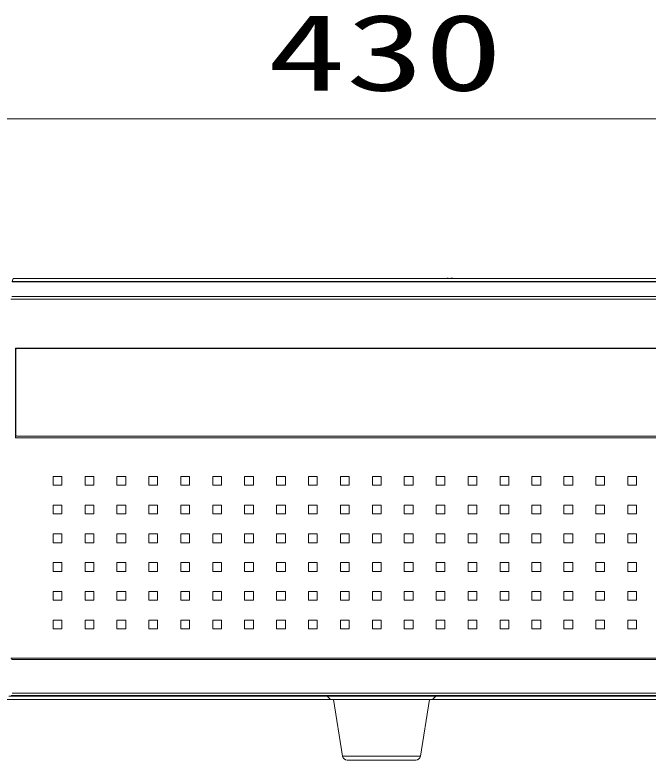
# Model space of a CAD drawing. Units: millimetres on the paper. Extents: x -63 to 64, y -58 to 59.
# Drawn here: x -39.61 to -19.77, y 17.65 to 41 of the extents above; entities that cross this region are included whole.
import ezdxf
from ezdxf.enums import TextEntityAlignment as Align

# ---------------------------------------------------------------- set-up
doc = ezdxf.new("R2010")
doc.units = ezdxf.units.MM
doc.layers.add('0-3_GAIKEI', color=4, linetype='Continuous', lineweight=9)
doc.layers.add('0-4_SUNPO', color=7, linetype='Continuous', lineweight=9)
doc.styles.add('ＭＳ ゴシック', font='')
doc.styles.get('ＭＳ ゴシック').set_extended_font_data('MS Gothic')

msp = doc.modelspace()

# ---------------------------------------------------------------- linework, layer by layer
at = {"layer": '0-3_GAIKEI', "color": 7}
for p, q in [((-9.88, 32.74), (-39.666, 32.74)), ((-48.323, 19.551), (-29.723, 19.551)), ((-29.723, 19.551), (-11.123, 19.551)), ((-29.343, 17.777), (-29.623, 19.551)), ((-26.903, 17.777), (-26.623, 19.551)), ((-29.195, 17.651), (-27.051, 17.651))]:
    msp.add_line(p, q, dxfattribs=at)
at = {"layer": '0-3_GAIKEI'}
for p, q in [((-26.033, 32.745), (-26.033, 32.74)), ((-25.953, 32.74), (-25.953, 32.745)), ((-39.69, 32.644), (-9.856, 32.644)), ((-39.735, 32.092), (-9.811, 32.092)), ((-39.705, 32.179), (-9.841, 32.179)), ((-39.591, 27.743), (-39.591, 30.559)), ((-9.955, 30.559), (-39.591, 30.559)), ((-39.591, 30.559), (-39.583, 30.551)), ((-39.583, 30.551), (-39.583, 30.501)), ((-39.583, 30.551), (-9.963, 30.551)), ((-39.583, 30.501), (-39.583, 27.851)), ((-39.583, 27.851), (-39.583, 27.751)), ((-10.073, 27.801), (-39.533, 27.801)), ((-39.591, 27.743), (-39.583, 27.751)), ((-39.591, 27.743), (-9.955, 27.743)), ((-9.963, 27.751), (-39.583, 27.751)), ((-38.411, 26.538), (-38.411, 26.263)), ((-38.411, 26.538), (-38.136, 26.538)), ((-38.136, 26.263), (-38.136, 26.538)), ((-37.411, 26.538), (-37.411, 26.263)), ((-37.411, 26.538), (-37.136, 26.538)), ((-37.136, 26.263), (-37.136, 26.538)), ((-36.411, 26.538), (-36.411, 26.263)), ((-36.411, 26.538), (-36.136, 26.538)), ((-36.136, 26.263), (-36.136, 26.538)), ((-35.411, 26.538), (-35.411, 26.263)), ((-35.411, 26.538), (-35.136, 26.538)), ((-35.136, 26.263), (-35.136, 26.538)), ((-34.411, 26.538), (-34.411, 26.263)), ((-34.411, 26.538), (-34.136, 26.538)), ((-34.136, 26.263), (-34.136, 26.538)), ((-33.411, 26.538), (-33.411, 26.263)), ((-33.411, 26.538), (-33.136, 26.538)), ((-33.136, 26.263), (-33.136, 26.538)), ((-32.411, 26.538), (-32.411, 26.263)), ((-32.411, 26.538), (-32.136, 26.538)), ((-32.136, 26.263), (-32.136, 26.538)), ((-31.411, 26.538), (-31.411, 26.263)), ((-31.411, 26.538), (-31.136, 26.538)), ((-31.136, 26.263), (-31.136, 26.538)), ((-30.411, 26.538), (-30.411, 26.263)), ((-30.411, 26.538), (-30.136, 26.538)), ((-30.136, 26.263), (-30.136, 26.538)), ((-29.411, 26.538), (-29.411, 26.263)), ((-29.411, 26.538), (-29.136, 26.538)), ((-29.136, 26.263), (-29.136, 26.538)), ((-28.411, 26.538), (-28.411, 26.263)), ((-28.411, 26.538), (-28.136, 26.538)), ((-28.136, 26.263), (-28.136, 26.538)), ((-27.411, 26.538), (-27.411, 26.263)), ((-27.411, 26.538), (-27.136, 26.538)), ((-27.136, 26.263), (-27.136, 26.538)), ((-26.411, 26.538), (-26.411, 26.263)), ((-26.411, 26.538), (-26.136, 26.538)), ((-26.136, 26.263), (-26.136, 26.538)), ((-25.411, 26.538), (-25.411, 26.263)), ((-25.411, 26.538), (-25.136, 26.538)), ((-25.136, 26.263), (-25.136, 26.538)), ((-24.411, 26.538), (-24.411, 26.263)), ((-24.411, 26.538), (-24.136, 26.538)), ((-24.136, 26.263), (-24.136, 26.538)), ((-23.411, 26.538), (-23.411, 26.263)), ((-23.411, 26.538), (-23.136, 26.538)), ((-23.136, 26.263), (-23.136, 26.538)), ((-22.411, 26.538), (-22.411, 26.263)), ((-22.411, 26.538), (-22.136, 26.538)), ((-22.136, 26.263), (-22.136, 26.538)), ((-21.411, 26.538), (-21.411, 26.263)), ((-21.411, 26.538), (-21.136, 26.538)), ((-21.136, 26.263), (-21.136, 26.538)), ((-20.411, 26.538), (-20.411, 26.263)), ((-20.411, 26.538), (-20.136, 26.538)), ((-20.136, 26.263), (-20.136, 26.538)), ((-38.136, 26.263), (-38.411, 26.263)), ((-37.136, 26.263), (-37.411, 26.263)), ((-36.136, 26.263), (-36.411, 26.263)), ((-35.136, 26.263), (-35.411, 26.263)), ((-34.136, 26.263), (-34.411, 26.263)), ((-33.136, 26.263), (-33.411, 26.263)), ((-32.136, 26.263), (-32.411, 26.263)), ((-31.136, 26.263), (-31.411, 26.263)), ((-30.136, 26.263), (-30.411, 26.263)), ((-29.136, 26.263), (-29.411, 26.263)), ((-28.136, 26.263), (-28.411, 26.263)), ((-27.136, 26.263), (-27.411, 26.263)), ((-26.136, 26.263), (-26.411, 26.263)), ((-25.136, 26.263), (-25.411, 26.263)), ((-24.136, 26.263), (-24.411, 26.263)), ((-23.136, 26.263), (-23.411, 26.263)), ((-22.136, 26.263), (-22.411, 26.263)), ((-21.136, 26.263), (-21.411, 26.263)), ((-20.136, 26.263), (-20.411, 26.263)), ((-38.411, 25.638), (-38.411, 25.363)), ((-38.411, 25.638), (-38.136, 25.638)), ((-38.136, 25.363), (-38.136, 25.638)), ((-37.411, 25.638), (-37.411, 25.363)), ((-37.411, 25.638), (-37.136, 25.638)), ((-37.136, 25.363), (-37.136, 25.638)), ((-36.411, 25.638), (-36.411, 25.363)), ((-36.411, 25.638), (-36.136, 25.638)), ((-36.136, 25.363), (-36.136, 25.638)), ((-35.411, 25.638), (-35.411, 25.363)), ((-35.411, 25.638), (-35.136, 25.638)), ((-35.136, 25.363), (-35.136, 25.638)), ((-34.411, 25.638), (-34.411, 25.363)), ((-34.411, 25.638), (-34.136, 25.638)), ((-34.136, 25.363), (-34.136, 25.638)), ((-33.411, 25.638), (-33.411, 25.363)), ((-33.411, 25.638), (-33.136, 25.638)), ((-33.136, 25.363), (-33.136, 25.638)), ((-32.411, 25.638), (-32.411, 25.363)), ((-32.411, 25.638), (-32.136, 25.638)), ((-32.136, 25.363), (-32.136, 25.638)), ((-31.411, 25.638), (-31.411, 25.363)), ((-31.411, 25.638), (-31.136, 25.638)), ((-31.136, 25.363), (-31.136, 25.638)), ((-30.411, 25.638), (-30.411, 25.363)), ((-30.411, 25.638), (-30.136, 25.638)), ((-30.136, 25.363), (-30.136, 25.638)), ((-29.411, 25.638), (-29.411, 25.363)), ((-29.411, 25.638), (-29.136, 25.638)), ((-29.136, 25.363), (-29.136, 25.638)), ((-28.411, 25.638), (-28.411, 25.363)), ((-28.411, 25.638), (-28.136, 25.638)), ((-28.136, 25.363), (-28.136, 25.638)), ((-27.411, 25.638), (-27.411, 25.363)), ((-27.411, 25.638), (-27.136, 25.638)), ((-27.136, 25.363), (-27.136, 25.638)), ((-26.411, 25.638), (-26.411, 25.363)), ((-26.411, 25.638), (-26.136, 25.638)), ((-26.136, 25.363), (-26.136, 25.638)), ((-25.411, 25.638), (-25.411, 25.363)), ((-25.411, 25.638), (-25.136, 25.638)), ((-25.136, 25.363), (-25.136, 25.638)), ((-24.411, 25.638), (-24.411, 25.363)), ((-24.411, 25.638), (-24.136, 25.638)), ((-24.136, 25.363), (-24.136, 25.638)), ((-23.411, 25.638), (-23.411, 25.363)), ((-23.411, 25.638), (-23.136, 25.638)), ((-23.136, 25.363), (-23.136, 25.638)), ((-22.411, 25.638), (-22.411, 25.363)), ((-22.411, 25.638), (-22.136, 25.638)), ((-22.136, 25.363), (-22.136, 25.638)), ((-21.411, 25.638), (-21.411, 25.363)), ((-21.411, 25.638), (-21.136, 25.638)), ((-21.136, 25.363), (-21.136, 25.638)), ((-20.411, 25.638), (-20.411, 25.363)), ((-20.411, 25.638), (-20.136, 25.638)), ((-20.136, 25.363), (-20.136, 25.638)), ((-38.136, 25.363), (-38.411, 25.363)), ((-37.136, 25.363), (-37.411, 25.363)), ((-36.136, 25.363), (-36.411, 25.363)), ((-35.136, 25.363), (-35.411, 25.363)), ((-34.136, 25.363), (-34.411, 25.363)), ((-33.136, 25.363), (-33.411, 25.363)), ((-32.136, 25.363), (-32.411, 25.363)), ((-31.136, 25.363), (-31.411, 25.363)), ((-30.136, 25.363), (-30.411, 25.363)), ((-29.136, 25.363), (-29.411, 25.363)), ((-28.136, 25.363), (-28.411, 25.363)), ((-27.136, 25.363), (-27.411, 25.363)), ((-26.136, 25.363), (-26.411, 25.363)), ((-25.136, 25.363), (-25.411, 25.363)), ((-24.136, 25.363), (-24.411, 25.363)), ((-23.136, 25.363), (-23.411, 25.363)), ((-22.136, 25.363), (-22.411, 25.363)), ((-21.136, 25.363), (-21.411, 25.363)), ((-20.136, 25.363), (-20.411, 25.363)), ((-38.411, 24.738), (-38.411, 24.463)), ((-38.411, 24.738), (-38.136, 24.738)), ((-38.136, 24.463), (-38.136, 24.738)), ((-37.411, 24.738), (-37.411, 24.463)), ((-37.411, 24.738), (-37.136, 24.738)), ((-37.136, 24.463), (-37.136, 24.738)), ((-36.411, 24.738), (-36.411, 24.463)), ((-36.411, 24.738), (-36.136, 24.738)), ((-36.136, 24.463), (-36.136, 24.738)), ((-35.411, 24.738), (-35.411, 24.463)), ((-35.411, 24.738), (-35.136, 24.738)), ((-35.136, 24.463), (-35.136, 24.738)), ((-34.411, 24.738), (-34.411, 24.463)), ((-34.411, 24.738), (-34.136, 24.738)), ((-34.136, 24.463), (-34.136, 24.738)), ((-33.411, 24.738), (-33.411, 24.463)), ((-33.411, 24.738), (-33.136, 24.738)), ((-33.136, 24.463), (-33.136, 24.738)), ((-32.411, 24.738), (-32.411, 24.463)), ((-32.411, 24.738), (-32.136, 24.738)), ((-32.136, 24.463), (-32.136, 24.738)), ((-31.411, 24.738), (-31.411, 24.463)), ((-31.411, 24.738), (-31.136, 24.738)), ((-31.136, 24.463), (-31.136, 24.738)), ((-30.411, 24.738), (-30.411, 24.463)), ((-30.411, 24.738), (-30.136, 24.738)), ((-30.136, 24.463), (-30.136, 24.738)), ((-29.411, 24.738), (-29.411, 24.463)), ((-29.411, 24.738), (-29.136, 24.738)), ((-29.136, 24.463), (-29.136, 24.738)), ((-28.411, 24.738), (-28.411, 24.463)), ((-28.411, 24.738), (-28.136, 24.738)), ((-28.136, 24.463), (-28.136, 24.738)), ((-27.411, 24.738), (-27.411, 24.463)), ((-27.411, 24.738), (-27.136, 24.738)), ((-27.136, 24.463), (-27.136, 24.738)), ((-26.411, 24.738), (-26.411, 24.463)), ((-26.411, 24.738), (-26.136, 24.738)), ((-26.136, 24.463), (-26.136, 24.738)), ((-25.411, 24.738), (-25.411, 24.463)), ((-25.411, 24.738), (-25.136, 24.738)), ((-25.136, 24.463), (-25.136, 24.738)), ((-24.411, 24.738), (-24.411, 24.463)), ((-24.411, 24.738), (-24.136, 24.738)), ((-24.136, 24.463), (-24.136, 24.738)), ((-23.411, 24.738), (-23.411, 24.463)), ((-23.411, 24.738), (-23.136, 24.738)), ((-23.136, 24.463), (-23.136, 24.738)), ((-22.411, 24.738), (-22.411, 24.463)), ((-22.411, 24.738), (-22.136, 24.738)), ((-22.136, 24.463), (-22.136, 24.738)), ((-21.411, 24.738), (-21.411, 24.463)), ((-21.411, 24.738), (-21.136, 24.738)), ((-21.136, 24.463), (-21.136, 24.738)), ((-20.411, 24.738), (-20.411, 24.463)), ((-20.411, 24.738), (-20.136, 24.738)), ((-20.136, 24.463), (-20.136, 24.738)), ((-38.136, 24.463), (-38.411, 24.463)), ((-37.136, 24.463), (-37.411, 24.463)), ((-36.136, 24.463), (-36.411, 24.463)), ((-35.136, 24.463), (-35.411, 24.463)), ((-34.136, 24.463), (-34.411, 24.463)), ((-33.136, 24.463), (-33.411, 24.463)), ((-32.136, 24.463), (-32.411, 24.463)), ((-31.136, 24.463), (-31.411, 24.463)), ((-30.136, 24.463), (-30.411, 24.463)), ((-29.136, 24.463), (-29.411, 24.463)), ((-28.136, 24.463), (-28.411, 24.463)), ((-27.136, 24.463), (-27.411, 24.463)), ((-26.136, 24.463), (-26.411, 24.463)), ((-25.136, 24.463), (-25.411, 24.463)), ((-24.136, 24.463), (-24.411, 24.463)), ((-23.136, 24.463), (-23.411, 24.463)), ((-22.136, 24.463), (-22.411, 24.463)), ((-21.136, 24.463), (-21.411, 24.463)), ((-20.136, 24.463), (-20.411, 24.463)), ((-38.411, 23.838), (-38.411, 23.563)), ((-38.411, 23.838), (-38.136, 23.838)), ((-38.136, 23.563), (-38.136, 23.838)), ((-37.411, 23.838), (-37.411, 23.563)), ((-37.411, 23.838), (-37.136, 23.838)), ((-37.136, 23.563), (-37.136, 23.838)), ((-36.411, 23.838), (-36.411, 23.563)), ((-36.411, 23.838), (-36.136, 23.838)), ((-36.136, 23.563), (-36.136, 23.838)), ((-35.411, 23.838), (-35.411, 23.563)), ((-35.411, 23.838), (-35.136, 23.838)), ((-35.136, 23.563), (-35.136, 23.838)), ((-34.411, 23.838), (-34.411, 23.563)), ((-34.411, 23.838), (-34.136, 23.838)), ((-34.136, 23.563), (-34.136, 23.838)), ((-33.411, 23.838), (-33.411, 23.563)), ((-33.411, 23.838), (-33.136, 23.838)), ((-33.136, 23.563), (-33.136, 23.838)), ((-32.411, 23.838), (-32.411, 23.563)), ((-32.411, 23.838), (-32.136, 23.838)), ((-32.136, 23.563), (-32.136, 23.838)), ((-31.411, 23.838), (-31.411, 23.563)), ((-31.411, 23.838), (-31.136, 23.838)), ((-31.136, 23.563), (-31.136, 23.838)), ((-30.411, 23.838), (-30.411, 23.563)), ((-30.411, 23.838), (-30.136, 23.838)), ((-30.136, 23.563), (-30.136, 23.838)), ((-29.411, 23.838), (-29.411, 23.563)), ((-29.411, 23.838), (-29.136, 23.838)), ((-29.136, 23.563), (-29.136, 23.838)), ((-28.411, 23.838), (-28.411, 23.563)), ((-28.411, 23.838), (-28.136, 23.838)), ((-28.136, 23.563), (-28.136, 23.838)), ((-27.411, 23.838), (-27.411, 23.563)), ((-27.411, 23.838), (-27.136, 23.838)), ((-27.136, 23.563), (-27.136, 23.838)), ((-26.411, 23.838), (-26.411, 23.563)), ((-26.411, 23.838), (-26.136, 23.838)), ((-26.136, 23.563), (-26.136, 23.838)), ((-25.411, 23.838), (-25.411, 23.563)), ((-25.411, 23.838), (-25.136, 23.838)), ((-25.136, 23.563), (-25.136, 23.838)), ((-24.411, 23.838), (-24.411, 23.563)), ((-24.411, 23.838), (-24.136, 23.838)), ((-24.136, 23.563), (-24.136, 23.838)), ((-23.411, 23.838), (-23.411, 23.563)), ((-23.411, 23.838), (-23.136, 23.838)), ((-23.136, 23.563), (-23.136, 23.838)), ((-22.411, 23.838), (-22.411, 23.563)), ((-22.411, 23.838), (-22.136, 23.838)), ((-22.136, 23.563), (-22.136, 23.838)), ((-21.411, 23.838), (-21.411, 23.563)), ((-21.411, 23.838), (-21.136, 23.838)), ((-21.136, 23.563), (-21.136, 23.838)), ((-20.411, 23.838), (-20.411, 23.563)), ((-20.411, 23.838), (-20.136, 23.838)), ((-20.136, 23.563), (-20.136, 23.838)), ((-38.136, 23.563), (-38.411, 23.563)), ((-37.136, 23.563), (-37.411, 23.563)), ((-36.136, 23.563), (-36.411, 23.563)), ((-35.136, 23.563), (-35.411, 23.563)), ((-34.136, 23.563), (-34.411, 23.563)), ((-33.136, 23.563), (-33.411, 23.563)), ((-32.136, 23.563), (-32.411, 23.563)), ((-31.136, 23.563), (-31.411, 23.563)), ((-30.136, 23.563), (-30.411, 23.563)), ((-29.136, 23.563), (-29.411, 23.563)), ((-28.136, 23.563), (-28.411, 23.563)), ((-27.136, 23.563), (-27.411, 23.563)), ((-26.136, 23.563), (-26.411, 23.563)), ((-25.136, 23.563), (-25.411, 23.563)), ((-24.136, 23.563), (-24.411, 23.563)), ((-23.136, 23.563), (-23.411, 23.563)), ((-22.136, 23.563), (-22.411, 23.563)), ((-21.136, 23.563), (-21.411, 23.563)), ((-20.136, 23.563), (-20.411, 23.563)), ((-38.411, 22.938), (-38.411, 22.663)), ((-38.411, 22.938), (-38.136, 22.938)), ((-38.136, 22.663), (-38.136, 22.938)), ((-37.411, 22.938), (-37.411, 22.663)), ((-37.411, 22.938), (-37.136, 22.938)), ((-37.136, 22.663), (-37.136, 22.938)), ((-36.411, 22.938), (-36.411, 22.663)), ((-36.411, 22.938), (-36.136, 22.938)), ((-36.136, 22.663), (-36.136, 22.938)), ((-35.411, 22.938), (-35.411, 22.663)), ((-35.411, 22.938), (-35.136, 22.938)), ((-35.136, 22.663), (-35.136, 22.938)), ((-34.411, 22.938), (-34.411, 22.663)), ((-34.411, 22.938), (-34.136, 22.938)), ((-34.136, 22.663), (-34.136, 22.938)), ((-33.411, 22.938), (-33.411, 22.663)), ((-33.411, 22.938), (-33.136, 22.938)), ((-33.136, 22.663), (-33.136, 22.938)), ((-32.411, 22.938), (-32.411, 22.663)), ((-32.411, 22.938), (-32.136, 22.938)), ((-32.136, 22.663), (-32.136, 22.938)), ((-31.411, 22.938), (-31.411, 22.663)), ((-31.411, 22.938), (-31.136, 22.938)), ((-31.136, 22.663), (-31.136, 22.938)), ((-30.411, 22.938), (-30.411, 22.663)), ((-30.411, 22.938), (-30.136, 22.938)), ((-30.136, 22.663), (-30.136, 22.938)), ((-29.411, 22.938), (-29.411, 22.663)), ((-29.411, 22.938), (-29.136, 22.938)), ((-29.136, 22.663), (-29.136, 22.938)), ((-28.411, 22.938), (-28.411, 22.663)), ((-28.411, 22.938), (-28.136, 22.938)), ((-28.136, 22.663), (-28.136, 22.938)), ((-27.411, 22.938), (-27.411, 22.663)), ((-27.411, 22.938), (-27.136, 22.938)), ((-27.136, 22.663), (-27.136, 22.938)), ((-26.411, 22.938), (-26.411, 22.663)), ((-26.411, 22.938), (-26.136, 22.938)), ((-26.136, 22.663), (-26.136, 22.938)), ((-25.411, 22.938), (-25.411, 22.663)), ((-25.411, 22.938), (-25.136, 22.938)), ((-25.136, 22.663), (-25.136, 22.938)), ((-24.411, 22.938), (-24.411, 22.663)), ((-24.411, 22.938), (-24.136, 22.938)), ((-24.136, 22.663), (-24.136, 22.938)), ((-23.411, 22.938), (-23.411, 22.663)), ((-23.411, 22.938), (-23.136, 22.938)), ((-23.136, 22.663), (-23.136, 22.938)), ((-22.411, 22.938), (-22.411, 22.663)), ((-22.411, 22.938), (-22.136, 22.938)), ((-22.136, 22.663), (-22.136, 22.938)), ((-21.411, 22.938), (-21.411, 22.663)), ((-21.411, 22.938), (-21.136, 22.938)), ((-21.136, 22.663), (-21.136, 22.938)), ((-20.411, 22.938), (-20.411, 22.663)), ((-20.411, 22.938), (-20.136, 22.938)), ((-20.136, 22.663), (-20.136, 22.938)), ((-38.136, 22.663), (-38.411, 22.663)), ((-37.136, 22.663), (-37.411, 22.663)), ((-36.136, 22.663), (-36.411, 22.663)), ((-35.136, 22.663), (-35.411, 22.663)), ((-34.136, 22.663), (-34.411, 22.663)), ((-33.136, 22.663), (-33.411, 22.663)), ((-32.136, 22.663), (-32.411, 22.663)), ((-31.136, 22.663), (-31.411, 22.663)), ((-30.136, 22.663), (-30.411, 22.663)), ((-29.136, 22.663), (-29.411, 22.663)), ((-28.136, 22.663), (-28.411, 22.663)), ((-27.136, 22.663), (-27.411, 22.663)), ((-26.136, 22.663), (-26.411, 22.663)), ((-25.136, 22.663), (-25.411, 22.663)), ((-24.136, 22.663), (-24.411, 22.663)), ((-23.136, 22.663), (-23.411, 22.663)), ((-22.136, 22.663), (-22.411, 22.663)), ((-21.136, 22.663), (-21.411, 22.663)), ((-20.136, 22.663), (-20.411, 22.663)), ((-38.411, 22.038), (-38.411, 21.763)), ((-38.411, 22.038), (-38.136, 22.038)), ((-38.136, 21.763), (-38.136, 22.038)), ((-37.411, 22.038), (-37.411, 21.763)), ((-37.411, 22.038), (-37.136, 22.038)), ((-37.136, 21.763), (-37.136, 22.038)), ((-36.411, 22.038), (-36.411, 21.763)), ((-36.411, 22.038), (-36.136, 22.038)), ((-36.136, 21.763), (-36.136, 22.038)), ((-35.411, 22.038), (-35.411, 21.763)), ((-35.411, 22.038), (-35.136, 22.038)), ((-35.136, 21.763), (-35.136, 22.038)), ((-34.411, 22.038), (-34.411, 21.763)), ((-34.411, 22.038), (-34.136, 22.038)), ((-34.136, 21.763), (-34.136, 22.038)), ((-33.411, 22.038), (-33.411, 21.763)), ((-33.411, 22.038), (-33.136, 22.038)), ((-33.136, 21.763), (-33.136, 22.038)), ((-32.411, 22.038), (-32.411, 21.763)), ((-32.411, 22.038), (-32.136, 22.038)), ((-32.136, 21.763), (-32.136, 22.038)), ((-31.411, 22.038), (-31.411, 21.763)), ((-31.411, 22.038), (-31.136, 22.038)), ((-31.136, 21.763), (-31.136, 22.038)), ((-30.411, 22.038), (-30.411, 21.763)), ((-30.411, 22.038), (-30.136, 22.038)), ((-30.136, 21.763), (-30.136, 22.038)), ((-29.411, 22.038), (-29.411, 21.763)), ((-29.411, 22.038), (-29.136, 22.038)), ((-29.136, 21.763), (-29.136, 22.038)), ((-28.411, 22.038), (-28.411, 21.763)), ((-28.411, 22.038), (-28.136, 22.038)), ((-28.136, 21.763), (-28.136, 22.038)), ((-27.411, 22.038), (-27.411, 21.763)), ((-27.411, 22.038), (-27.136, 22.038)), ((-27.136, 21.763), (-27.136, 22.038)), ((-26.411, 22.038), (-26.411, 21.763)), ((-26.411, 22.038), (-26.136, 22.038)), ((-26.136, 21.763), (-26.136, 22.038)), ((-25.411, 22.038), (-25.411, 21.763)), ((-25.411, 22.038), (-25.136, 22.038)), ((-25.136, 21.763), (-25.136, 22.038)), ((-24.411, 22.038), (-24.411, 21.763)), ((-24.411, 22.038), (-24.136, 22.038)), ((-24.136, 21.763), (-24.136, 22.038)), ((-23.411, 22.038), (-23.411, 21.763)), ((-23.411, 22.038), (-23.136, 22.038)), ((-23.136, 21.763), (-23.136, 22.038)), ((-22.411, 22.038), (-22.411, 21.763)), ((-22.411, 22.038), (-22.136, 22.038)), ((-22.136, 21.763), (-22.136, 22.038)), ((-21.411, 22.038), (-21.411, 21.763)), ((-21.411, 22.038), (-21.136, 22.038)), ((-21.136, 21.763), (-21.136, 22.038)), ((-20.411, 22.038), (-20.411, 21.763)), ((-20.411, 22.038), (-20.136, 22.038)), ((-20.136, 21.763), (-20.136, 22.038)), ((-38.136, 21.763), (-38.411, 21.763)), ((-37.136, 21.763), (-37.411, 21.763)), ((-36.136, 21.763), (-36.411, 21.763)), ((-35.136, 21.763), (-35.411, 21.763)), ((-34.136, 21.763), (-34.411, 21.763)), ((-33.136, 21.763), (-33.411, 21.763)), ((-32.136, 21.763), (-32.411, 21.763)), ((-31.136, 21.763), (-31.411, 21.763)), ((-30.136, 21.763), (-30.411, 21.763)), ((-29.136, 21.763), (-29.411, 21.763)), ((-28.136, 21.763), (-28.411, 21.763)), ((-27.136, 21.763), (-27.411, 21.763)), ((-26.136, 21.763), (-26.411, 21.763)), ((-25.136, 21.763), (-25.411, 21.763)), ((-24.136, 21.763), (-24.411, 21.763)), ((-23.136, 21.763), (-23.411, 21.763)), ((-22.136, 21.763), (-22.411, 21.763)), ((-21.136, 21.763), (-21.411, 21.763)), ((-20.136, 21.763), (-20.411, 21.763)), ((-39.735, 20.847), (-9.811, 20.847)), ((-39.793, 19.651), (-10.056, 19.651)), ((-39.723, 19.671), (-9.823, 19.671)), ((-39.526, 19.653), (-39.718, 19.653)), ((-39.695, 19.747), (-9.851, 19.747)), ((-39.526, 19.653), (-39.523, 19.668)), ((-10.058, 19.668), (-39.523, 19.668)), ((-38.323, 19.651), (-38.323, 19.668)), ((-38.123, 19.668), (-38.123, 19.651)), ((-37.823, 19.668), (-37.823, 19.651)), ((-29.723, 19.551), (-29.823, 19.651)), ((-26.523, 19.551), (-26.423, 19.651)), ((-29.343, 17.777), (-26.903, 17.777))]:
    msp.add_line(p, q, dxfattribs=at)
for points in [[(-39.666, 32.74), (-39.69, 32.644), (-39.69, 32.632), (-9.856, 32.632), (-9.856, 32.644)], [(-39.705, 20.847), (-39.705, 20.798), (-9.841, 20.798), (-9.841, 20.847)]]:
    msp.add_lwpolyline(points, dxfattribs=at)
for centre, radius, start, end in [((-25.993, 31.953), 0.796, 96.4817, 99.1764), ((-26.034, 32.31), 0.437, 95.0882, 96.477), ((-26.038, 32.361), 0.386, 94.0389, 95.1105), ((-26.042, 32.414), 0.333, 93.0714, 94.0339), ((-26.045, 32.466), 0.281, 92.1301, 93.0746), ((-26.047, 32.523), 0.224, 91.1076, 92.1353), ((-26.048, 32.575), 0.172, 90, 91.118), ((-26.048, 32.618), 0.129, 88.4982, 90), ((-26.047, 32.653), 0.0945, 86.7352, 88.5207), ((-26.045, 32.689), 0.0583, 84.1232, 86.8129), ((-26.041, 32.718), 0.0285, 79.2581, 84.3379), ((-26.038, 32.737), 0.0098, 68.1276, 80.2816), ((-26.034, 32.745), 0.0014, 0, 90), ((-25.952, 32.744), 0.0014, 90, 180), ((-25.948, 32.735), 0.0112, 98.8819, 110.5294), ((-25.946, 32.726), 0.021, 96.2465, 104.0578), ((-25.944, 32.715), 0.0321, 95.448, 99.9102), ((-25.942, 32.695), 0.0516, 93.3516, 96.8017), ((-25.941, 32.687), 0.06, 92.9921, 95.6137), ((-25.94, 32.657), 0.0903, 91.2685, 93.4532), ((-25.939, 32.651), 0.0962, 91.2006, 93.0384), ((-25.938, 32.606), 0.141, 90, 91.2362), ((-25.938, 32.607), 0.14, 90, 91.3014), ((-25.939, 32.555), 0.192, 88.4657, 90), ((-25.938, 32.571), 0.176, 88.7839, 90), ((-25.939, 32.525), 0.222, 87.7811, 88.7812), ((-25.94, 32.503), 0.244, 87.336, 88.4646), ((-25.942, 32.46), 0.287, 86.8584, 87.7851), ((-25.943, 32.43), 0.317, 86.254, 87.3408), ((-25.944, 32.417), 0.33, 85.8786, 86.8746), ((-25.947, 32.373), 0.374, 85.0514, 86.25), ((-25.95, 32.335), 0.412, 84.8915, 85.8548), ((-25.952, 32.312), 0.435, 83.5209, 85.0785), ((-25.952, 32.318), 0.43, 83.5203, 84.919), ((-25.993, 31.954), 0.796, 80.8242, 83.5204), ((-39.533, 30.501), 0.05, 90, 180), ((-39.533, 27.851), 0.05, 180, 270)]:
    msp.add_arc(centre, radius, start, end, dxfattribs=at)
at = {"layer": '0-3_GAIKEI', "color": 7}
for centre, start, end in [((-29.195, 17.801), 188.9726, 270), ((-27.051, 17.801), 270, 351.0274)]:
    msp.add_arc(centre, 0.15, start, end, dxfattribs=at)
at = {"layer": '0-4_SUNPO'}
msp.add_line((-47.123, 37.74), (-9.123, 37.74), dxfattribs=at)

# ---------------------------------------------------------------- texts
at = {"layer": '0-4_SUNPO', "style": 'ＭＳ ゴシック', "width": 1.5}
msp.add_text('430', height=2.405, dxfattribs=at).set_placement((-31.694, 37.902), align=Align.BOTTOM_LEFT)

doc.saveas('drawing.dxf')
